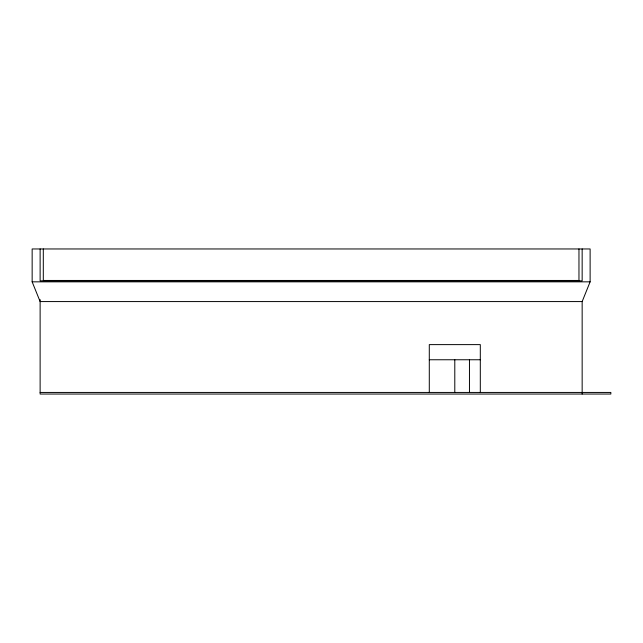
<?xml version="1.0" encoding="UTF-8"?>
<svg xmlns="http://www.w3.org/2000/svg" width="643" height="643" viewBox="0 0 643 643"><rect width="100%" height="100%" fill="white"/><g stroke="black" fill="none" stroke-linecap="round" stroke-linejoin="round"><path stroke-width="0.96" d="M582.156 301.575L590.121 281.835L590.121 248.962L32.15 248.962L32.15 281.835L40.123 301.575L582.156 301.575L582.156 394.038M32.15 281.835L590.121 281.835M429.291 359.759L480.305 359.759M40.123 392.439L610.85 392.439L610.85 394.038L40.123 394.038L40.123 299.582M582.156 248.962L582.156 280.846L40.123 280.846L40.123 248.962M578.965 248.962L578.965 280.452L43.306 280.452L43.306 248.962M480.305 392.439L480.305 344.616L429.291 344.616L429.291 392.439M469.462 359.759L469.462 392.439M454.794 359.759L454.794 392.439"/></g></svg>
